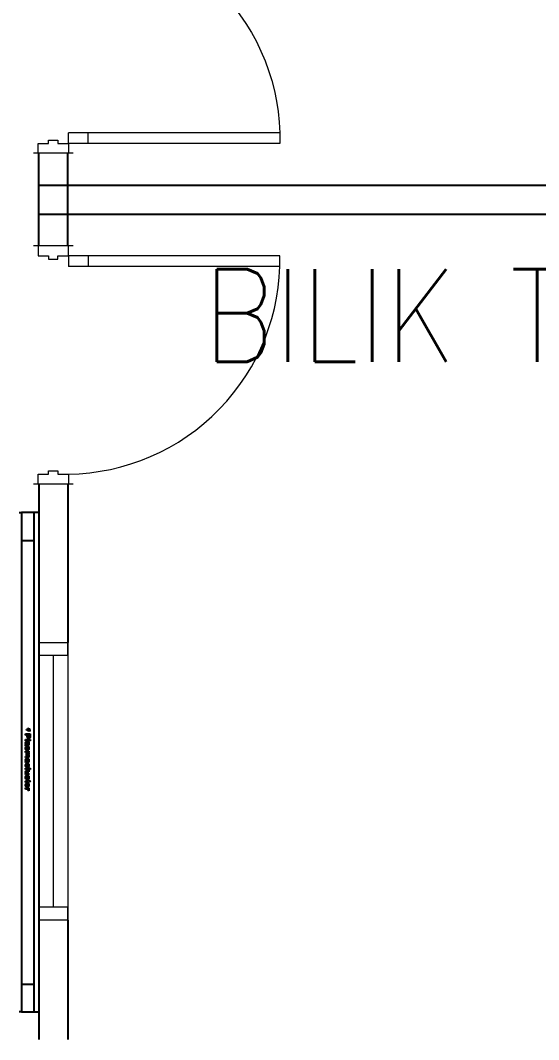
# Model space of a CAD drawing. Header units: inches. Extents: x 17074 to 430035, y 21644 to 175348.
# Drawn here: x 55510 to 57470, y 61379 to 65231 of the extents above; entities that cross this region are included whole.
import ezdxf
from ezdxf.enums import TextEntityAlignment as Align

# ---------------------------------------------------------------- set-up
doc = ezdxf.new("R2010")
doc.units = ezdxf.units.IN
doc.header["$MEASUREMENT"] = 0
for name, color, linetype, lineweight in [('DR', 8, 'Continuous', 18), ('t3', 8, 'Continuous', 25), ('WIN', 8, 'Continuous', 18), ('windoor', 8, 'Continuous', 18)]:
    doc.layers.add(name, color=color, linetype=linetype, lineweight=lineweight)
doc.layers.add('Edges', color=7, linetype='Continuous')
doc.layers.add('partition', color=8, linetype='Continuous')
doc.styles.add('LAILA', font='romans.shx', dxfattribs={"width": 0.85})

# ---------------------------------------------------------------- blocks, each defined once
blk = doc.blocks.new('D900')
at = {"layer": 'DR'}
for p, q in [((37.5, 915), (37.5, 115)), ((77.5, 915), (77.5, 115)), ((37.5, 190), (77.5, 190)), ((37.5, 115), (77.5, 115))]:
    blk.add_line(p, q, dxfattribs=at)
at = {"layer": 'DR', "color": 3}
for p, q in [((0, 132.5), (0, -17.5)), ((900, 132.5), (900, -17.5)), ((900, 115), (900, 0))]:
    blk.add_line(p, q, dxfattribs=at)
at = {"layer": 'DR'}
for points in [[(0, 0), (37.5, 0), (37.5, 40), (50, 40), (50, 75), (37.5, 75), (37.5, 115), (0, 115)], [(900, 0), (862.5, 0), (862.5, 40), (850, 40), (850, 75), (862.5, 75), (862.5, 115), (900, 115)]]:
    blk.add_lwpolyline(points, dxfattribs=at)
at = {"layer": 'DR', "color": 8}
blk.add_arc((51.9, 104.3), 810.7, 0.7553, 91.0145, dxfattribs=at)
blk = doc.blocks.new('1.0HP AIR CONDITION')
for p, q in [((-1371.2, 610.6), (-1371.2, 564.6)), ((305, 610.6), (305, 564.6))]:
    blk.add_line(p, q)
at = {"layer": 'Edges'}
for p, q in [((-1478.9, 629.3), (409, 629.3)), ((-1478.9, 629.3), (-1478.9, 610.6)), ((409, 610.6), (409, 629.3)), ((-1478.9, 610.6), (409, 610.6)), ((-1478.9, 610.6), (-1478.9, 564.6)), ((-663.4, 591.4), (-663.3, 591.7)), ((-663.3, 591.1), (-663.4, 591.4)), ((-663.3, 591.7), (-663.2, 592)), ((-663.3, 591.7), (-663.3, 591.7)), ((-663.2, 590.9), (-663.3, 591.1)), ((-663.2, 592), (-662.9, 592.3)), ((-662.9, 590.6), (-663.2, 590.9)), ((-662.9, 592.3), (-662.6, 592.4)), ((-662.6, 590.4), (-662.9, 590.6)), ((-662.6, 592.4), (-662.2, 592.6)), ((-662.2, 590.3), (-662.6, 590.4)), ((-662.6, 587.9), (-662.4, 588.1)), ((-662.6, 587.6), (-662.6, 587.9)), ((-662.6, 587.3), (-662.6, 587.6)), ((-662.4, 587), (-662.6, 587.3)), ((-662.4, 588.1), (-662.1, 588.4)), ((-662.1, 586.7), (-662.4, 587)), ((-662.2, 592.6), (-661.8, 592.6)), ((-661.8, 590.3), (-662.2, 590.3)), ((-662.1, 588.4), (-661.8, 588.6)), ((-661.8, 586.6), (-662.1, 586.7)), ((-661.8, 592.6), (-661.3, 592.6)), ((-661.3, 590.3), (-661.8, 590.3)), ((-661.8, 588.6), (-661.4, 588.7)), ((-661.4, 586.4), (-661.8, 586.6)), ((-661.4, 588.7), (-661, 588.7)), ((-661, 586.4), (-661.4, 586.4)), ((-661.3, 592.6), (-661, 592.4)), ((-661, 590.4), (-661.3, 590.3)), ((-661, 592.4), (-660.6, 592.3)), ((-660.6, 590.6), (-661, 590.4)), ((-661, 588.7), (-660.6, 588.7)), ((-660.6, 586.4), (-661, 586.4)), ((-660.6, 592.3), (-660.4, 592)), ((-660.4, 590.9), (-660.6, 590.6)), ((-660.6, 588.7), (-660.2, 588.6)), ((-660.2, 586.6), (-660.6, 586.4)), ((-660.4, 592), (-660.2, 591.7)), ((-660.2, 591.1), (-660.4, 590.9)), ((-660.2, 591.7), (-660.2, 591.4)), ((-660.2, 591.7), (-660.2, 591.7)), ((-660.2, 591.4), (-660.2, 591.1)), ((-660.2, 588.6), (-659.9, 588.4)), ((-659.9, 586.7), (-660.2, 586.6)), ((-659.9, 588.4), (-659.6, 588.1)), ((-659.6, 587), (-659.9, 586.7)), ((-659.6, 588.1), (-659.5, 587.9)), ((-659.5, 587.3), (-659.6, 587)), ((-659.5, 587.9), (-659.4, 587.6)), ((-659.4, 587.6), (-659.5, 587.3)), ((-659.4, 591.4), (-659.3, 591.7)), ((-659.3, 591.1), (-659.4, 591.4)), ((-659.3, 591.7), (-659.2, 592)), ((-659.3, 591.7), (-659.3, 591.7)), ((-659.2, 590.9), (-659.3, 591.1)), ((-659.2, 592), (-658.9, 592.3)), ((-658.9, 590.6), (-659.2, 590.9)), ((-659.2, 584.3), (-659, 584.5)), ((-659.2, 584), (-659.2, 584.3)), ((-659.2, 583.7), (-659.2, 584)), ((-659, 583.4), (-659.2, 583.7)), ((-659, 596), (-658.1, 597.7)), ((-657.9, 594.3), (-659, 596)), ((-659, 584.5), (-658.7, 584.8)), ((-658.7, 583.1), (-659, 583.4)), ((-658.9, 592.3), (-658.6, 592.4)), ((-658.6, 590.4), (-658.9, 590.6)), ((-658.7, 584.8), (-658.4, 585)), ((-658.4, 583), (-658.7, 583.1)), ((-658.6, 592.4), (-658.2, 592.6)), ((-658.2, 590.3), (-658.6, 590.4)), ((-658.4, 585), (-658, 585.1)), ((-658, 582.8), (-658.4, 583)), ((-658.2, 592.6), (-657.8, 592.6)), ((-657.8, 590.3), (-658.2, 590.3)), ((-658.1, 597.7), (-657.4, 595.9)), ((-657.9, 594.3), (-658.1, 597.7)), ((-658, 585.1), (-657.6, 585.1)), ((-657.6, 582.8), (-658, 582.8)), ((-657.4, 595.9), (-657.9, 594.3)), ((-657.8, 592.6), (-657.4, 592.6)), ((-657.4, 590.3), (-657.8, 590.3)), ((-657.6, 585.1), (-657.2, 585.1)), ((-657.2, 582.8), (-657.6, 582.8)), ((-657.4, 592.6), (-657, 592.4)), ((-657, 590.4), (-657.4, 590.3)), ((-657.2, 585.1), (-656.8, 585)), ((-656.8, 583), (-657.2, 582.8)), ((-657, 592.4), (-656.6, 592.3)), ((-656.6, 590.6), (-657, 590.4)), ((-656.8, 585), (-656.5, 584.8)), ((-656.5, 583.1), (-656.8, 583)), ((-656.6, 592.3), (-656.4, 592)), ((-656.4, 590.9), (-656.6, 590.6)), ((-656.5, 584.8), (-656.2, 584.5)), ((-656.2, 583.4), (-656.5, 583.1)), ((-656.4, 592), (-656.2, 591.7)), ((-656.2, 591.1), (-656.4, 590.9)), ((-656.3, 595.8), (-656.2, 596)), ((-656.3, 595.7), (-656.3, 595.8)), ((-656.3, 595.5), (-656.3, 595.7)), ((-656.2, 595.3), (-656.3, 595.5)), ((-656.3, 587.9), (-656.1, 588.1)), ((-656.3, 587.6), (-656.3, 587.9)), ((-656.3, 587.3), (-656.3, 587.6)), ((-656.1, 587), (-656.3, 587.3)), ((-656.2, 596), (-656.1, 596.2)), ((-656.1, 595.1), (-656.2, 595.3)), ((-656.2, 591.7), (-656.2, 591.4)), ((-656.2, 591.7), (-656.2, 591.7)), ((-656.2, 591.4), (-656.2, 591.1)), ((-656.2, 584.5), (-656.1, 584.3)), ((-656.1, 583.7), (-656.2, 583.4)), ((-656.1, 596.2), (-655.9, 596.3)), ((-655.9, 595), (-656.1, 595.1)), ((-656.1, 588.1), (-655.9, 588.4)), ((-655.9, 586.7), (-656.1, 587)), ((-656.1, 584.3), (-656, 584)), ((-656, 584), (-656.1, 583.7)), ((-655.9, 596.3), (-655.7, 596.3)), ((-655.8, 595.8), (-655.9, 595.7)), ((-655.9, 595.7), (-655.8, 595.5)), ((-655.7, 595), (-655.9, 595)), ((-655.9, 588.4), (-655.5, 588.6)), ((-655.5, 586.6), (-655.9, 586.7)), ((-655.6, 596), (-655.8, 596)), ((-655.8, 596), (-655.8, 595.9)), ((-655.8, 595.9), (-655.8, 595.8)), ((-655.8, 595.5), (-655.8, 595.4)), ((-655.8, 595.4), (-655.8, 595.3)), ((-655.8, 595.3), (-655.6, 595.3)), ((-655.7, 596.3), (-655.5, 596.4)), ((-655.5, 594.9), (-655.7, 595)), ((-655.5, 596.1), (-655.6, 596)), ((-655.6, 595.3), (-655.5, 595.2)), ((-655.5, 596.4), (-655.3, 596.3)), ((-655.4, 596.1), (-655.5, 596.1)), ((-655.5, 595.2), (-655.4, 595.2)), ((-655.3, 595), (-655.5, 594.9)), ((-655.5, 588.6), (-655.1, 588.7)), ((-655.1, 586.4), (-655.5, 586.6)), ((-655.3, 596), (-655.4, 596.1)), ((-655.4, 595.2), (-655.3, 595.3)), ((-655.3, 596.3), (-655.1, 596.3)), ((-655.2, 596), (-655.3, 596)), ((-655.3, 595.3), (-655.2, 595.3)), ((-655.1, 595), (-655.3, 595)), ((-655.1, 595.9), (-655.2, 596)), ((-655.2, 595.3), (-655.1, 595.4)), ((-655.2, 591.7), (-655, 592)), ((-655.2, 591.4), (-655.2, 591.7)), ((-655.2, 591.7), (-655.2, 591.7)), ((-655.2, 591.1), (-655.2, 591.4)), ((-655, 590.9), (-655.2, 591.1)), ((-655.1, 596.3), (-655, 596.2)), ((-655.1, 595.8), (-655.1, 595.9)), ((-655.1, 595.7), (-655.1, 595.8)), ((-655.1, 595.5), (-655.1, 595.7)), ((-655.1, 595.4), (-655.1, 595.5)), ((-655, 595.1), (-655.1, 595)), ((-655.1, 588.7), (-654.7, 588.7)), ((-654.7, 586.4), (-655.1, 586.4)), ((-655, 596.2), (-654.8, 596.2)), ((-654.8, 595.1), (-655, 595.1)), ((-655, 592), (-654.8, 592.3)), ((-654.8, 590.6), (-655, 590.9)), ((-654.8, 596.2), (-654.7, 596.1)), ((-654.7, 595.3), (-654.8, 595.1)), ((-654.8, 592.3), (-654.4, 592.4)), ((-654.4, 590.4), (-654.8, 590.6)), ((-654.7, 596.1), (-654.7, 595.9)), ((-654.7, 595.9), (-654.6, 595.8)), ((-654.6, 595.5), (-654.7, 595.4)), ((-654.7, 595.4), (-654.7, 595.3)), ((-654.7, 588.7), (-654.3, 588.7)), ((-654.3, 586.4), (-654.7, 586.4)), ((-654.6, 595.8), (-654.6, 595.7)), ((-654.6, 595.7), (-654.6, 595.5)), ((-654.4, 592.4), (-654.1, 592.6)), ((-654.1, 590.3), (-654.4, 590.4)), ((-654.3, 595), (-654.3, 596.3)), ((-654.3, 596.3), (-653.9, 596.3)), ((-653.8, 595), (-654.3, 595)), ((-654.3, 588.7), (-653.9, 588.6)), ((-653.9, 586.6), (-654.3, 586.4)), ((-654.1, 592.6), (-653.6, 592.6)), ((-653.6, 590.3), (-654.1, 590.3)), ((-653.9, 596.3), (-653.9, 596.1)), ((-653.9, 596.1), (-653.7, 596.2)), ((-653.9, 588.6), (-653.6, 588.4)), ((-653.6, 586.7), (-653.9, 586.6)), ((-653.7, 596), (-653.8, 595.9)), ((-653.8, 595.9), (-653.8, 595.8)), ((-653.8, 595.8), (-653.8, 595.6)), ((-653.8, 595.6), (-653.8, 595)), ((-653.7, 596.2), (-653.6, 596.3)), ((-653.6, 596.1), (-653.7, 596)), ((-653.7, 596), (-653.7, 596)), ((-653.6, 596.3), (-653.5, 596.3)), ((-653.5, 596.1), (-653.6, 596.1)), ((-653.6, 592.6), (-653.2, 592.6)), ((-653.2, 590.3), (-653.6, 590.3)), ((-653.6, 588.4), (-653.3, 588.1)), ((-653.3, 587), (-653.6, 586.7)), ((-653.5, 596.3), (-653.3, 596.4)), ((-653.4, 596.1), (-653.5, 596.1)), ((-653.3, 596), (-653.4, 596.1)), ((-653.3, 596.4), (-653.2, 596.3)), ((-653.2, 595.9), (-653.3, 596)), ((-653.3, 596), (-653.3, 596)), ((-653.3, 588.1), (-653.2, 587.9)), ((-653.2, 587.3), (-653.3, 587)), ((-653.2, 596.3), (-653, 596.3)), ((-653.2, 595.8), (-653.2, 595.9)), ((-653.2, 595.7), (-653.2, 595.8)), ((-653.2, 595), (-653.2, 595.7)), ((-652.8, 595), (-653.2, 595)), ((-653.2, 592.6), (-652.8, 592.4)), ((-652.8, 590.4), (-653.2, 590.3)), ((-653.2, 587.9), (-653.1, 587.6)), ((-653.1, 587.6), (-653.2, 587.3)), ((-653, 596.3), (-652.9, 596.3)), ((-652.9, 596.3), (-652.9, 596.2)), ((-652.9, 596.2), (-652.8, 596.1)), ((-652.8, 596.1), (-652.8, 596.1)), ((-652.8, 596.1), (-652.8, 595.8)), ((-652.8, 595.8), (-652.8, 595)), ((-652.8, 592.4), (-652.5, 592.3)), ((-652.5, 590.6), (-652.8, 590.4)), ((-652.5, 592.3), (-652.3, 592)), ((-652.3, 590.9), (-652.5, 590.6)), ((-652.3, 592), (-652.1, 591.7)), ((-652.1, 591.1), (-652.3, 590.9)), ((-652.1, 591.7), (-652, 591.4)), ((-652.1, 591.7), (-652.1, 591.7)), ((-652, 591.4), (-652.1, 591.1)), ((-642.2, 596.8), (-634.7, 596.8)), ((-642.2, 596.8), (-642.2, 596.6)), ((-642.2, 596.6), (-634.7, 596.6)), ((-642.2, 580), (-642.2, 596.6)), ((-637.5, 580), (-642.2, 580)), ((-635.3, 593.8), (-637.5, 593.8)), ((-637.5, 593.8), (-637.5, 589.2)), ((-637.5, 589.2), (-635, 589.2)), ((-637.5, 589.2), (-637.5, 589.1)), ((-637.5, 589.1), (-635, 589.1)), ((-634.5, 586.2), (-637.5, 586.2)), ((-637.5, 586.2), (-637.5, 580)), ((-632, 593.7), (-635.3, 593.8)), ((-635, 589.2), (-632.7, 589.3)), ((-635, 589.1), (-632.7, 589.1)), ((-634.7, 596.8), (-631.2, 596.7)), ((-634.7, 596.6), (-631.2, 596.5)), ((-631.7, 586.3), (-634.5, 586.2)), ((-632.7, 589.3), (-631.3, 589.5)), ((-632.7, 589.1), (-631.3, 589.3)), ((-632.7, 589.3), (-632.7, 589.1)), ((-630.9, 593.4), (-632, 593.7)), ((-629.7, 586.5), (-631.7, 586.3)), ((-631.3, 589.5), (-630.5, 589.8)), ((-631.3, 589.3), (-630.5, 589.7)), ((-631.3, 589.5), (-631.3, 589.3)), ((-631.2, 596.7), (-629.2, 596.5)), ((-631.2, 596.5), (-629.2, 596.3)), ((-630.1, 592.9), (-630.9, 593.4)), ((-630.5, 589.8), (-629.9, 590.3)), ((-630.5, 589.7), (-629.9, 590.1)), ((-630.5, 589.8), (-630.5, 589.7)), ((-629.6, 592.3), (-630.1, 592.9)), ((-629.7, 590.6), (-629.9, 590.3)), ((-629.9, 590.3), (-629.9, 590.1)), ((-629.7, 590.6), (-629.5, 590.7)), ((-628.5, 586.8), (-629.7, 586.5)), ((-629.4, 591.5), (-629.6, 592.3)), ((-629.5, 591.1), (-629.4, 591.5)), ((-629.5, 590.9), (-629.5, 591.1)), ((-629.5, 590.9), (-629.5, 590.7)), ((-629.2, 596.5), (-627.4, 595.9)), ((-629.2, 596.3), (-627.4, 595.8)), ((-627.3, 587.3), (-628.5, 586.8)), ((-627.4, 595.9), (-625.9, 594.9)), ((-627.4, 595.8), (-625.9, 594.7)), ((-626.2, 588), (-627.3, 587.3)), ((-625.4, 588.9), (-626.2, 588)), ((-625.9, 594.9), (-625.4, 594.2)), ((-625.9, 594.9), (-625.9, 594.7)), ((-625.9, 594.7), (-625.4, 594)), ((-625.4, 594.2), (-625.4, 594)), ((-625.4, 594), (-624.9, 593.4)), ((-624.8, 590.1), (-625.4, 588.9)), ((-624.9, 593.4), (-624.9, 593.3)), ((-624.9, 593.3), (-624.7, 592.6)), ((-624.6, 591.5), (-624.8, 590.1)), ((-624.7, 592.6), (-624.7, 592.4)), ((-624.7, 592.4), (-624.6, 591.6)), ((-624.6, 591.6), (-624.6, 591.6)), ((-624.6, 591.5), (-624.6, 591.6)), ((-624.6, 591.6), (-624.6, 591.5)), ((-620.8, 596.8), (-616.4, 596.8)), ((-620.8, 596.8), (-620.8, 596.6)), ((-620.8, 596.6), (-616.4, 596.6)), ((-620.8, 580), (-620.8, 596.6)), ((-616.4, 580), (-620.8, 580)), ((-616.4, 596.8), (-616.4, 596.6)), ((-616.4, 596.6), (-616.4, 580)), ((-612.9, 584.4), (-613.1, 583.4)), ((-613.1, 583.3), (-613.1, 583.4)), ((-613, 582.5), (-613.1, 583.3)), ((-612.7, 581.8), (-613, 582.5)), ((-612.5, 585.1), (-612.9, 584.4)), ((-612.3, 581.2), (-612.7, 581.8)), ((-612.6, 589), (-611.9, 590.3)), ((-612.6, 589), (-612.6, 588.9)), ((-608.7, 588.3), (-612.6, 588.9)), ((-612.5, 585.1), (-612.4, 585.2)), ((-612.5, 585.1), (-612.4, 585.1)), ((-611.6, 585.9), (-612.4, 585.2)), ((-612.4, 585.1), (-611.6, 585.8)), ((-612.4, 585.2), (-612.4, 585.1)), ((-611.6, 580.7), (-612.3, 581.2)), ((-611.9, 590.3), (-611.7, 590.5)), ((-611.9, 590.3), (-611.7, 590.4)), ((-611.1, 591.1), (-611.7, 590.5)), ((-611.7, 590.4), (-611.1, 591)), ((-611.7, 590.5), (-611.7, 590.4)), ((-611.6, 585.9), (-610.5, 586.5)), ((-611.6, 585.8), (-610.5, 586.3)), ((-611.6, 585.9), (-611.6, 585.8)), ((-610.8, 580.3), (-611.6, 580.7)), ((-610.3, 591.6), (-611.1, 591.1)), ((-611.1, 591), (-610.3, 591.4)), ((-611.1, 591.1), (-611.1, 591)), ((-609.9, 579.9), (-610.8, 580.3)), ((-609.1, 586.9), (-610.5, 586.5)), ((-610.5, 586.3), (-609.1, 586.7)), ((-610.5, 586.5), (-610.5, 586.3)), ((-610.3, 591.6), (-609.4, 592)), ((-610.3, 591.4), (-609.4, 591.8)), ((-610.3, 591.6), (-610.3, 591.4)), ((-608.8, 579.7), (-609.9, 579.9)), ((-609.4, 592), (-608.3, 592.2)), ((-609.4, 591.8), (-608.3, 592.1)), ((-609.4, 592), (-609.4, 591.8)), ((-607, 587.2), (-609.1, 586.9)), ((-609.1, 586.7), (-607, 587)), ((-609.1, 586.9), (-609.1, 586.7)), ((-607.6, 579.7), (-608.8, 579.7)), ((-608.2, 589), (-608.7, 588.3)), ((-608.5, 584.2), (-608.7, 583.7)), ((-608.6, 583.5), (-608.7, 583.7)), ((-608.7, 583.7), (-608.7, 583.6)), ((-608.7, 583.6), (-608.6, 583.5)), ((-608.6, 583.5), (-608.5, 583.1)), ((-607.8, 584.7), (-608.5, 584.2)), ((-608, 582.6), (-608.5, 583.1)), ((-608.5, 583.1), (-608.5, 583)), ((-608.5, 583), (-608, 582.4)), ((-608.3, 592.2), (-605.5, 592.4)), ((-608.3, 592.1), (-605.5, 592.3)), ((-608.3, 592.2), (-608.3, 592.1)), ((-607.6, 589.5), (-608.2, 589)), ((-608, 582.6), (-607.2, 582.2)), ((-608, 582.6), (-608, 582.4)), ((-608, 582.4), (-607.2, 582.1)), ((-607, 585), (-607.8, 584.7)), ((-606.8, 589.8), (-607.6, 589.5)), ((-606.2, 579.8), (-607.6, 579.7)), ((-607.2, 582.2), (-606.3, 582.1)), ((-607.2, 582.2), (-607.2, 582.1)), ((-607.2, 582.1), (-606.3, 581.9)), ((-607, 587.2), (-604.4, 587.6)), ((-607, 587), (-604.4, 587.4)), ((-605.5, 585.3), (-607, 585)), ((-605.8, 589.8), (-606.8, 589.8)), ((-606.3, 582.1), (-605.1, 582.2)), ((-606.3, 581.9), (-605.1, 582.1)), ((-606.3, 582.1), (-606.3, 581.9)), ((-604.8, 580.1), (-606.2, 579.8)), ((-604.3, 589.7), (-605.8, 589.8)), ((-605.5, 592.4), (-602.9, 592.3)), ((-605.5, 592.3), (-602.9, 592.2)), ((-602.8, 585.7), (-605.5, 585.3)), ((-605.1, 582.2), (-604, 582.7)), ((-605.1, 582.1), (-604, 582.5)), ((-605.1, 582.2), (-605.1, 582.1)), ((-603.6, 580.6), (-604.8, 580.1)), ((-604.4, 587.6), (-602.8, 588)), ((-604.4, 587.4), (-602.8, 587.8)), ((-603.4, 589.5), (-604.3, 589.7)), ((-604, 582.7), (-603.3, 583.1)), ((-604, 582.5), (-603.3, 583)), ((-604, 582.7), (-604, 582.5)), ((-602.4, 581.3), (-603.6, 580.6)), ((-602.9, 588.9), (-603.4, 589.5)), ((-603.1, 583.6), (-603.3, 583.1)), ((-603.3, 583.1), (-603.3, 583)), ((-603.1, 583.6), (-603, 583.7)), ((-603.1, 583.6), (-603, 583.6)), ((-602.8, 585.3), (-603, 583.7)), ((-603, 583.6), (-603, 583.7)), ((-602.9, 592.3), (-601.1, 591.9)), ((-602.9, 592.2), (-601.1, 591.8)), ((-602.8, 588.1), (-602.9, 588.9)), ((-602.8, 588), (-602.8, 588.1)), ((-602.8, 588), (-602.8, 587.8)), ((-602.8, 585.3), (-602.8, 585.7)), ((-602.3, 580.9), (-602.4, 581.3)), ((-601.9, 580), (-602.3, 580.9)), ((-597.5, 580), (-601.9, 580)), ((-601.1, 591.9), (-601.1, 591.8)), ((-601.1, 591.9), (-599.9, 591.4)), ((-601.1, 591.8), (-599.9, 591.2)), ((-599.9, 591.4), (-599.9, 591.2)), ((-599.9, 591.4), (-599.1, 590.7)), ((-599.9, 591.2), (-599.1, 590.5)), ((-599.1, 590.7), (-599.1, 590.5)), ((-598.9, 590.3), (-599.1, 590.7)), ((-599.1, 590.5), (-598.9, 590.3)), ((-598.6, 589.6), (-598.9, 590.3)), ((-598.6, 589.4), (-598.6, 589.6)), ((-598.6, 588.8), (-598.6, 589.4)), ((-598.6, 588.8), (-598.5, 588.1)), ((-598.5, 587.8), (-598.5, 588.1)), ((-598.5, 587.8), (-598.5, 583.9)), ((-598.5, 583.8), (-598.5, 583.9)), ((-598.5, 583.8), (-598.3, 581.7)), ((-598.3, 581.6), (-598.3, 581.7)), ((-597.5, 580.1), (-598.3, 581.6)), ((-597.5, 580.1), (-597.5, 580)), ((-591.3, 584), (-595.7, 583.6)), ((-595.7, 583.4), (-591.3, 583.9)), ((-595.7, 583.6), (-595.7, 583.4)), ((-595.3, 582.6), (-595.7, 583.4)), ((-594.7, 581.9), (-595.3, 582.6)), ((-595.1, 588.9), (-595, 589.3)), ((-595.1, 588.7), (-595.1, 588.9)), ((-595.1, 588.6), (-595.1, 588.7)), ((-595, 587.8), (-595.1, 588.6)), ((-595, 589.5), (-594.6, 590)), ((-595, 589.5), (-595, 589.3)), ((-594.6, 587), (-595, 587.8)), ((-594, 581.2), (-594.7, 581.9)), ((-594.1, 590.8), (-594.6, 590.2)), ((-594.6, 590), (-594.1, 590.7)), ((-594.6, 590.2), (-594.6, 590)), ((-594, 586.4), (-594.6, 587)), ((-593.4, 591.4), (-594.1, 590.8)), ((-594.1, 590.7), (-593.4, 591.2)), ((-594.1, 590.8), (-594.1, 590.7)), ((-593.1, 585.9), (-594, 586.4)), ((-593.1, 580.7), (-594, 581.2)), ((-593.4, 591.4), (-592.4, 591.8)), ((-593.4, 591.2), (-592.4, 591.7)), ((-593.4, 591.4), (-593.4, 591.2)), ((-590.7, 585.1), (-593.1, 585.9)), ((-592, 580.2), (-593.1, 580.7)), ((-592.4, 591.8), (-591.2, 592.2)), ((-592.4, 591.7), (-591.2, 592)), ((-592.4, 591.8), (-592.4, 591.7)), ((-590.8, 579.9), (-592, 580.2)), ((-591.3, 584), (-591.3, 583.9)), ((-591.1, 583.7), (-591.3, 584)), ((-591.3, 583.9), (-591.1, 583.7)), ((-591.2, 592.2), (-589.8, 592.4)), ((-591.2, 592), (-589.8, 592.2)), ((-591.2, 592.2), (-591.2, 592)), ((-591.1, 583.7), (-590.8, 583.2)), ((-590.9, 589.4), (-591, 589.1)), ((-590.9, 588.9), (-591, 589.1)), ((-591, 589.1), (-591, 589)), ((-591, 589), (-590.9, 588.9)), ((-590.5, 589.6), (-590.9, 589.4)), ((-590.9, 588.9), (-590.9, 588.8)), ((-590.9, 588.8), (-590.9, 588.7)), ((-590.6, 588.6), (-590.9, 588.8)), ((-590.9, 588.7), (-590.6, 588.4)), ((-590.8, 583.2), (-590.1, 582.6)), ((-590.8, 583.2), (-590.8, 583.1)), ((-590.8, 583.1), (-590.1, 582.5)), ((-589.3, 579.7), (-590.8, 579.9)), ((-586.4, 584.3), (-590.7, 585.1)), ((-590.6, 588.6), (-590.6, 588.4)), ((-589.2, 588.2), (-590.6, 588.6)), ((-590.6, 588.4), (-589.2, 588)), ((-589.5, 589.9), (-590.5, 589.6)), ((-590.1, 582.6), (-589.1, 582.3)), ((-590.1, 582.6), (-590.1, 582.5)), ((-590.1, 582.5), (-589.1, 582.1)), ((-589.8, 592.4), (-588.1, 592.4)), ((-589.8, 592.4), (-589.8, 592.2)), ((-589.8, 592.2), (-588.1, 592.3)), ((-588, 590), (-589.5, 589.9)), ((-587.7, 579.7), (-589.3, 579.7)), ((-589.2, 588.2), (-586.5, 587.7)), ((-589.2, 588), (-586.5, 587.5)), ((-589.1, 582.3), (-587.7, 582.2)), ((-589.1, 582.3), (-589.1, 582.1)), ((-589.1, 582.1), (-587.7, 582)), ((-588.1, 592.4), (-585.1, 592.2)), ((-588.1, 592.3), (-585.1, 592.1)), ((-586.8, 589.9), (-588, 590)), ((-587.7, 582.2), (-586.2, 582.3)), ((-587.7, 582.2), (-587.7, 582)), ((-587.7, 582), (-586.2, 582.1)), ((-586, 579.8), (-587.7, 579.7)), ((-585.9, 589.6), (-586.8, 589.9)), ((-586.5, 587.7), (-583.5, 587)), ((-586.5, 587.5), (-583.5, 586.9)), ((-584.9, 583.9), (-586.4, 584.3)), ((-586.2, 582.3), (-585.2, 582.6)), ((-586.2, 582.1), (-585.2, 582.4)), ((-586.2, 582.3), (-586.2, 582.1)), ((-584.4, 580), (-586, 579.8)), ((-585.3, 589.2), (-585.9, 589.6)), ((-584.9, 588.5), (-585.3, 589.2)), ((-585.2, 582.6), (-584.7, 583)), ((-585.2, 582.4), (-584.7, 582.8)), ((-585.2, 582.6), (-585.2, 582.4)), ((-585.1, 592.2), (-584, 592)), ((-585.1, 592.1), (-584, 591.8)), ((-580.7, 589.1), (-584.9, 588.5)), ((-584.7, 583.6), (-584.9, 583.9)), ((-584.6, 583.3), (-584.7, 583.6)), ((-584.7, 583), (-584.6, 583.3)), ((-584.7, 583), (-584.7, 582.8)), ((-583.2, 580.4), (-584.4, 580)), ((-584, 592), (-583, 591.6)), ((-584, 592), (-584, 591.8)), ((-584, 591.8), (-583, 591.5)), ((-583.5, 587), (-581.6, 586.3)), ((-583.5, 586.9), (-581.6, 586.1)), ((-582.1, 580.9), (-583.2, 580.4)), ((-583, 591.6), (-583, 591.5)), ((-582.3, 591.2), (-583, 591.6)), ((-583, 591.5), (-582.3, 591)), ((-582.3, 591.2), (-582.3, 591)), ((-582.3, 591.2), (-581.6, 590.6)), ((-582.3, 591), (-581.6, 590.5)), ((-581.2, 581.5), (-582.1, 580.9)), ((-581.6, 590.6), (-581.6, 590.5)), ((-581.4, 590.4), (-581.6, 590.6)), ((-581.6, 590.5), (-581.4, 590.4)), ((-581.6, 586.3), (-581, 585.8)), ((-581.6, 586.3), (-581.6, 586.1)), ((-581.6, 586.1), (-581, 585.6)), ((-580.7, 589.3), (-581.4, 590.4)), ((-580.7, 582.2), (-581.2, 581.5)), ((-581, 585.8), (-581, 585.6)), ((-580.8, 585.6), (-581, 585.6)), ((-580.8, 585.6), (-580.5, 585.2)), ((-580.7, 589.3), (-580.7, 589.1)), ((-580.3, 582.9), (-580.7, 582.2)), ((-580.5, 585.2), (-580.5, 585.1)), ((-580.4, 585), (-580.5, 585.1)), ((-580.3, 584.6), (-580.4, 585)), ((-580.3, 584.6), (-580.3, 584.4)), ((-580.2, 584.2), (-580.3, 584.4)), ((-580.2, 583.7), (-580.3, 582.9)), ((-580.2, 583.9), (-580.2, 584.2)), ((-580.2, 583.8), (-580.2, 583.9)), ((-580.2, 583.7), (-580.2, 583.9)), ((-580.2, 583.8), (-580.2, 583.7)), ((-576.7, 592.2), (-572.6, 592.2)), ((-576.7, 592.2), (-576.7, 592)), ((-576.7, 592), (-572.6, 592)), ((-576.7, 580), (-576.7, 592)), ((-572.3, 580), (-576.7, 580)), ((-572.6, 592.2), (-572.6, 592)), ((-572.6, 592), (-572.6, 590.5)), ((-572.6, 590.4), (-571.5, 591.2)), ((-572.6, 590.5), (-572.4, 590.7)), ((-572.6, 590.5), (-572.6, 590.4)), ((-571.5, 591.4), (-572.4, 590.7)), ((-572.2, 587.3), (-572.3, 585.8)), ((-572.3, 585.8), (-572.3, 580)), ((-571.9, 588.3), (-572.2, 587.3)), ((-571.4, 589), (-571.9, 588.3)), ((-570.2, 592), (-571.5, 591.4)), ((-571.5, 591.2), (-570.2, 591.8)), ((-571.5, 591.4), (-571.5, 591.2)), ((-570.8, 589.4), (-571.4, 589)), ((-569.9, 589.7), (-570.8, 589.4)), ((-570.2, 592), (-568.9, 592.3)), ((-570.2, 591.8), (-568.9, 592.2)), ((-570.2, 592), (-570.2, 591.8)), ((-568.9, 589.8), (-569.9, 589.7)), ((-568.9, 592.3), (-567.4, 592.4)), ((-568.9, 592.2), (-567.4, 592.3)), ((-568.9, 592.3), (-568.9, 592.2)), ((-568.2, 589.8), (-568.9, 589.8)), ((-567.6, 589.6), (-568.2, 589.8)), ((-567.2, 589.3), (-567.6, 589.6)), ((-567.4, 592.4), (-565.9, 592.3)), ((-567.4, 592.4), (-567.4, 592.3)), ((-567.4, 592.3), (-565.9, 592.2)), ((-566.9, 588.8), (-567.2, 589.3)), ((-566.7, 588), (-566.9, 588.8)), ((-566.6, 586.6), (-566.7, 588)), ((-566.6, 580), (-566.6, 586.6)), ((-565.9, 592.3), (-564.7, 592)), ((-565.9, 592.3), (-565.9, 592.2)), ((-565.9, 592.2), (-564.7, 591.8)), ((-564.7, 592), (-564.7, 591.8)), ((-563.6, 591.4), (-564.7, 592)), ((-564.7, 591.8), (-563.6, 591.2)), ((-563.6, 591.4), (-563.6, 591.2)), ((-563.6, 591.4), (-562.8, 590.5)), ((-563.6, 591.2), (-562.7, 590.4)), ((-562.8, 590.5), (-562.5, 590.7)), ((-562.8, 590.5), (-562.7, 590.4)), ((-562.7, 590.4), (-561.6, 591.2)), ((-561.6, 591.4), (-562.5, 590.7)), ((-562.1, 587.2), (-562.2, 585.7)), ((-562.2, 585.7), (-562.2, 580)), ((-561.9, 588.2), (-562.1, 587.2)), ((-561.4, 588.9), (-561.9, 588.2)), ((-561.6, 591.4), (-560.4, 592)), ((-561.6, 591.2), (-560.4, 591.8)), ((-561.6, 591.4), (-561.6, 591.2)), ((-560.7, 589.4), (-561.4, 588.9)), ((-559.9, 589.7), (-560.7, 589.4)), ((-560.4, 592), (-559.1, 592.3)), ((-560.4, 591.8), (-559.1, 592.2)), ((-560.4, 592), (-560.4, 591.8)), ((-559, 589.8), (-559.9, 589.7)), ((-559.1, 592.3), (-557.7, 592.4)), ((-559.1, 592.2), (-557.7, 592.3)), ((-559.1, 592.3), (-559.1, 592.2)), ((-557.9, 589.7), (-559, 589.8)), ((-557.1, 589.2), (-557.9, 589.7)), ((-557.7, 592.4), (-556, 592.3)), ((-557.7, 592.4), (-557.7, 592.3)), ((-557.7, 592.3), (-556, 592.1)), ((-556.7, 588.3), (-557.1, 589.2)), ((-556.6, 586.8), (-556.7, 588.3)), ((-556.6, 580), (-556.6, 586.8)), ((-552.2, 580), (-556.6, 580)), ((-556, 592.3), (-554.6, 591.9)), ((-556, 592.3), (-556, 592.1)), ((-556, 592.1), (-554.6, 591.7)), ((-554.6, 591.9), (-554.6, 591.7)), ((-554.6, 591.7), (-553.5, 591.1)), ((-553.5, 591.2), (-554.2, 591.7)), ((-553.5, 591.2), (-553.5, 591.1)), ((-553.5, 591.2), (-552.7, 590.3)), ((-553.5, 591.1), (-552.7, 590.2)), ((-552.7, 590.3), (-552.7, 590.2)), ((-552.4, 589.3), (-552.7, 590.2)), ((-552.4, 589.3), (-552.4, 589.2)), ((-552.3, 589), (-552.4, 589.2)), ((-552.3, 589), (-552.2, 587.8)), ((-552.2, 587.8), (-552.2, 580)), ((-548.9, 584.4), (-549, 583.4)), ((-549, 583.4), (-549, 583.2)), ((-548.9, 582.5), (-549, 583.2)), ((-548.5, 585), (-548.9, 584.4)), ((-548.7, 581.8), (-548.9, 582.5)), ((-548.2, 581.2), (-548.7, 581.8)), ((-547.7, 590.5), (-548.6, 589)), ((-548.6, 589), (-547.7, 590.4)), ((-548.6, 589), (-548.6, 588.9)), ((-544.6, 588.3), (-548.6, 588.9)), ((-548.5, 585), (-548.3, 585.1)), ((-547.5, 585.9), (-548.3, 585.2)), ((-548.3, 585.1), (-547.5, 585.8)), ((-548.3, 585.2), (-548.3, 585.1)), ((-547.5, 580.7), (-548.2, 581.2)), ((-547, 591.1), (-547.7, 590.5)), ((-547.7, 590.4), (-547, 591)), ((-547.7, 590.5), (-547.7, 590.4)), ((-547.5, 585.9), (-546.5, 586.5)), ((-547.5, 585.8), (-546.5, 586.3)), ((-547.5, 585.9), (-547.5, 585.8)), ((-546.7, 580.3), (-547.5, 580.7)), ((-546.3, 591.6), (-547, 591.1)), ((-547, 591), (-546.3, 591.4)), ((-547, 591.1), (-547, 591)), ((-545.8, 579.9), (-546.7, 580.3)), ((-546.5, 586.5), (-545, 586.9)), ((-546.5, 586.3), (-545, 586.7)), ((-546.5, 586.5), (-546.5, 586.3)), ((-546.3, 591.6), (-545.3, 592)), ((-546.3, 591.4), (-545.3, 591.8)), ((-546.3, 591.6), (-546.3, 591.4)), ((-544.7, 579.7), (-545.8, 579.9)), ((-545.3, 592), (-544.2, 592.2)), ((-545.3, 591.8), (-544.2, 592.1)), ((-545.3, 592), (-545.3, 591.8)), ((-543, 587.2), (-545, 586.9)), ((-545, 586.7), (-543, 587)), ((-545, 586.9), (-545, 586.7)), ((-543.5, 579.7), (-544.7, 579.7)), ((-544.1, 589), (-544.6, 588.3)), ((-544.6, 583.6), (-544.4, 584.2)), ((-544.5, 583.1), (-544.6, 583.6)), ((-543.9, 582.6), (-544.5, 583.1)), ((-544.5, 583.1), (-544.5, 583)), ((-544.5, 583), (-543.9, 582.4)), ((-543.8, 584.7), (-544.4, 584.2)), ((-544.2, 592.2), (-541.4, 592.4)), ((-544.2, 592.1), (-541.4, 592.3)), ((-544.2, 592.2), (-544.2, 592.1)), ((-543.5, 589.5), (-544.1, 589)), ((-543.9, 582.6), (-543.2, 582.2)), ((-543.9, 582.6), (-543.9, 582.4)), ((-543.9, 582.4), (-543.2, 582.1)), ((-542.9, 585), (-543.8, 584.7)), ((-542.7, 589.8), (-543.5, 589.5)), ((-542.1, 579.8), (-543.5, 579.7)), ((-543.2, 582.2), (-542.2, 582.1)), ((-543.2, 582.2), (-543.2, 582.1)), ((-543.2, 582.1), (-542.2, 581.9)), ((-540.4, 587.6), (-543, 587.2)), ((-543, 587), (-540.4, 587.4)), ((-541.4, 585.3), (-542.9, 585)), ((-541.7, 589.8), (-542.7, 589.8)), ((-542.2, 582.1), (-541, 582.2)), ((-542.2, 581.9), (-541, 582.1)), ((-542.2, 582.1), (-542.2, 581.9)), ((-540.8, 580.1), (-542.1, 579.8)), ((-540.2, 589.7), (-541.7, 589.8)), ((-541.4, 592.4), (-538.8, 592.3)), ((-541.4, 592.3), (-538.8, 592.2)), ((-538.7, 585.7), (-541.4, 585.3)), ((-541, 582.2), (-539.9, 582.7)), ((-541, 582.1), (-539.9, 582.5)), ((-541, 582.2), (-541, 582.1)), ((-539.5, 580.6), (-540.8, 580.1)), ((-540.4, 587.6), (-538.7, 588)), ((-540.4, 587.4), (-538.7, 587.8)), ((-539.3, 589.5), (-540.2, 589.7)), ((-539.9, 582.7), (-539.3, 583.1)), ((-539.9, 582.5), (-539.3, 583)), ((-539.9, 582.7), (-539.9, 582.5)), ((-538.4, 581.3), (-539.5, 580.6)), ((-538.9, 588.9), (-539.3, 589.5)), ((-539.3, 583.1), (-538.9, 583.6)), ((-539.3, 583.1), (-539.3, 583)), ((-538.7, 588.1), (-538.9, 588.9)), ((-538.7, 585.3), (-538.9, 583.7)), ((-538.9, 583.7), (-538.9, 583.6)), ((-538.8, 592.3), (-537, 591.9)), ((-538.8, 592.2), (-537, 591.8)), ((-538.7, 588), (-538.7, 588.1)), ((-538.7, 588), (-538.7, 587.8)), ((-538.7, 585.3), (-538.7, 585.7)), ((-538.2, 580.9), (-538.4, 581.3)), ((-537.8, 580), (-538.2, 580.9)), ((-533.4, 580), (-537.8, 580)), ((-537, 591.9), (-537, 591.8)), ((-537, 591.9), (-535.8, 591.4)), ((-537, 591.8), (-535.8, 591.2)), ((-535.8, 591.4), (-535.8, 591.2)), ((-535.8, 591.4), (-535, 590.7)), ((-535.8, 591.2), (-535, 590.5)), ((-535, 590.7), (-535, 590.5)), ((-534.9, 590.4), (-535, 590.7)), ((-535, 590.5), (-534.9, 590.4)), ((-534.5, 589.6), (-534.9, 590.4)), ((-534.5, 589.4), (-534.5, 589.6)), ((-534.5, 589), (-534.5, 589.4)), ((-534.5, 589), (-534.4, 588)), ((-534.4, 587.8), (-534.4, 588)), ((-534.4, 587.8), (-534.4, 584.1)), ((-534.4, 584.1), (-534.2, 581.7)), ((-534.2, 581.6), (-534.2, 581.7)), ((-533.4, 580.1), (-534.2, 581.6)), ((-533.4, 580.1), (-533.4, 580)), ((-530.9, 587.3), (-531, 586.1)), ((-531, 586.1), (-531, 586)), ((-530.9, 584.6), (-531, 586)), ((-530.9, 587.5), (-530.8, 587.8)), ((-530.9, 587.5), (-530.9, 587.4)), ((-530.9, 587.3), (-530.9, 587.4)), ((-530.5, 583.3), (-530.9, 584.6)), ((-530.6, 588.6), (-530.8, 587.8)), ((-530.6, 588.6), (-530.5, 588.6)), ((-530.5, 588.8), (-530.4, 588.9)), ((-530.5, 588.8), (-530.5, 588.6)), ((-529.8, 582.3), (-530.5, 583.3)), ((-530.4, 588.9), (-530.3, 589.1)), ((-530.3, 589.1), (-529.8, 589.7)), ((-528.9, 590.8), (-529.8, 589.9)), ((-529.8, 589.7), (-528.9, 590.6)), ((-529.8, 589.9), (-529.8, 589.7)), ((-528.9, 581.4), (-529.8, 582.3)), ((-527.7, 591.5), (-528.9, 590.8)), ((-528.9, 590.6), (-527.7, 591.3)), ((-528.9, 590.8), (-528.9, 590.6)), ((-527.7, 580.6), (-528.9, 581.4)), ((-527.7, 591.5), (-526.3, 592)), ((-527.7, 591.3), (-526.3, 591.9)), ((-527.7, 591.5), (-527.7, 591.3)), ((-526.3, 580.1), (-527.7, 580.6)), ((-526.5, 586.2), (-526.3, 587.9)), ((-526.4, 585.9), (-526.5, 586.2)), ((-526.4, 585.9), (-526.3, 584.5)), ((-526.3, 592), (-524.7, 592.3)), ((-526.3, 591.9), (-524.7, 592.2)), ((-526.3, 592), (-526.3, 591.9)), ((-526, 588.5), (-526.3, 587.9)), ((-526.3, 584.4), (-526.3, 584.5)), ((-526.1, 584.2), (-526.3, 584.5)), ((-526.3, 584.4), (-526.1, 584.2)), ((-524.8, 579.8), (-526.3, 580.1)), ((-526.1, 584.2), (-526, 583.9)), ((-525.5, 589), (-526, 588.5)), ((-525.5, 583.3), (-526, 583.9)), ((-526, 583.9), (-526, 583.7)), ((-526, 583.7), (-525.5, 583.2)), ((-524.4, 589.6), (-525.5, 589)), ((-525.5, 583.3), (-524.4, 582.7)), ((-525.5, 583.3), (-525.5, 583.2)), ((-525.5, 583.2), (-524.4, 582.5)), ((-523.1, 579.7), (-524.8, 579.8)), ((-524.7, 592.3), (-523, 592.4)), ((-524.7, 592.2), (-523, 592.3)), ((-524.7, 592.3), (-524.7, 592.2)), ((-522.9, 589.8), (-524.4, 589.6)), ((-524.4, 582.7), (-522.9, 582.4)), ((-524.4, 582.7), (-524.4, 582.5)), ((-524.4, 582.5), (-522.9, 582.3)), ((-521.5, 579.8), (-523.1, 579.7)), ((-523, 592.4), (-521.5, 592.4)), ((-523, 592.4), (-523, 592.3)), ((-523, 592.3), (-521.5, 592.2)), ((-521.8, 589.7), (-522.9, 589.8)), ((-522.9, 582.4), (-521.7, 582.6)), ((-522.9, 582.3), (-521.7, 582.4)), ((-522.9, 582.4), (-522.9, 582.3)), ((-520.9, 589.3), (-521.8, 589.7)), ((-521.7, 582.6), (-520.8, 583)), ((-521.7, 582.4), (-520.8, 582.8)), ((-521.7, 582.6), (-521.7, 582.4)), ((-521.5, 592.4), (-520.3, 592.2)), ((-521.5, 592.4), (-521.5, 592.2)), ((-521.5, 592.2), (-520.3, 592)), ((-520.2, 580), (-521.5, 579.8)), ((-520.3, 588.7), (-520.9, 589.3)), ((-520.8, 583), (-520.1, 583.7)), ((-520.8, 582.8), (-520.1, 583.5)), ((-520.8, 583), (-520.8, 582.8)), ((-520.3, 592.2), (-519.1, 591.9)), ((-520.3, 592.2), (-520.3, 592)), ((-520.3, 592), (-519.1, 591.7)), ((-519.9, 587.9), (-520.3, 588.7)), ((-519, 580.3), (-520.2, 580)), ((-519.8, 584.4), (-520.1, 583.7)), ((-520.1, 583.7), (-520.1, 583.5)), ((-515.6, 588.4), (-519.9, 587.9)), ((-519.8, 584.4), (-519.7, 584.6)), ((-519.7, 584.7), (-519.7, 584.7)), ((-519.7, 584.7), (-519.7, 584.6)), ((-519.7, 584.6), (-519.7, 584.7)), ((-519.7, 584.7), (-515.4, 584.2)), ((-519.7, 584.6), (-515.4, 584)), ((-519.1, 591.9), (-519.1, 591.7)), ((-518.2, 591.5), (-519.1, 591.9)), ((-519.1, 591.7), (-518.2, 591.3)), ((-517.9, 580.8), (-519, 580.3)), ((-518.2, 591.5), (-518.2, 591.3)), ((-518.2, 591.5), (-517.3, 591)), ((-518.2, 591.3), (-517.3, 590.8)), ((-517.1, 581.4), (-517.9, 580.8)), ((-517.3, 591), (-517.3, 590.8)), ((-517.3, 591), (-516.6, 590.3)), ((-517.3, 590.8), (-516.6, 590.1)), ((-516.3, 582.2), (-517.1, 581.4)), ((-516.6, 590.3), (-516.6, 590.1)), ((-516, 589.5), (-516.6, 590.1)), ((-515.8, 583), (-516.3, 582.2)), ((-516, 589.5), (-516, 589.4)), ((-515.8, 589.1), (-516, 589.4)), ((-515.7, 588.8), (-515.8, 589.1)), ((-515.4, 584), (-515.8, 583)), ((-515.6, 588.6), (-515.7, 588.8)), ((-515.6, 588.6), (-515.6, 588.4)), ((-515.4, 584.2), (-515.4, 584)), ((-512.3, 596.8), (-507.9, 596.8)), ((-512.3, 596.8), (-512.3, 596.6)), ((-512.3, 596.6), (-507.9, 596.6)), ((-512.3, 580), (-512.3, 596.6)), ((-507.9, 580), (-512.3, 580)), ((-507.9, 596.8), (-507.9, 596.6)), ((-507.9, 596.6), (-507.9, 580)), ((-503.5, 592.2), (-499.1, 592.2)), ((-503.5, 592.2), (-503.5, 592)), ((-503.5, 592), (-499.1, 592)), ((-503.5, 584.4), (-503.5, 592)), ((-503.3, 582.9), (-503.5, 584.4)), ((-502.9, 581.7), (-503.3, 582.9)), ((-502.1, 580.9), (-502.9, 581.7)), ((-500.9, 580.2), (-502.1, 580.9)), ((-499.5, 579.8), (-500.9, 580.2)), ((-497.9, 579.7), (-499.5, 579.8)), ((-499.1, 592.2), (-499.1, 592)), ((-499.1, 586.5), (-499.1, 592)), ((-499, 586.2), (-499.1, 586.5)), ((-499, 586.2), (-499, 584.6)), ((-499, 584.6), (-498.8, 583.5)), ((-498.8, 583.5), (-498.8, 583.4)), ((-498.5, 583), (-498.8, 583.4)), ((-498.5, 583), (-497.9, 582.6)), ((-498.5, 583), (-498.5, 582.8)), ((-498.5, 582.8), (-497.9, 582.4)), ((-497.9, 582.6), (-497.2, 582.4)), ((-497.9, 582.6), (-497.9, 582.4)), ((-497.9, 582.4), (-497.2, 582.2)), ((-496.3, 579.8), (-497.9, 579.7)), ((-497.2, 582.4), (-496.3, 582.3)), ((-497.2, 582.4), (-497.2, 582.2)), ((-497.2, 582.2), (-496.3, 582.1)), ((-496.3, 582.3), (-495.2, 582.4)), ((-496.3, 582.3), (-496.3, 582.1)), ((-496.3, 582.1), (-495.2, 582.2)), ((-494.8, 580.2), (-496.3, 579.8)), ((-495.2, 582.4), (-494.3, 582.7)), ((-495.2, 582.2), (-494.3, 582.6)), ((-495.2, 582.4), (-495.2, 582.2)), ((-493.5, 580.9), (-494.8, 580.2)), ((-494.3, 582.7), (-493.5, 583.2)), ((-494.3, 582.6), (-493.5, 583.1)), ((-494.3, 582.7), (-494.3, 582.6)), ((-493.5, 583.2), (-493.1, 583.7)), ((-493.5, 583.2), (-493.5, 583.1)), ((-492.4, 581.8), (-493.5, 580.9)), ((-492.9, 584.6), (-493.1, 583.8)), ((-493.1, 583.8), (-493.1, 583.7)), ((-492.9, 584.6), (-492.8, 584.9)), ((-492.9, 584.6), (-492.8, 584.8)), ((-492.8, 586.1), (-492.7, 586.9)), ((-492.8, 586.1), (-492.8, 585)), ((-492.8, 584.9), (-492.8, 585)), ((-492.8, 584.8), (-492.8, 584.9)), ((-492.7, 592.2), (-488.4, 592.2)), ((-492.7, 592.2), (-492.7, 592)), ((-492.7, 592), (-488.4, 592)), ((-492.7, 586.9), (-492.7, 592)), ((-492.4, 580), (-492.4, 581.8)), ((-488.4, 580), (-492.4, 580)), ((-488.4, 592.2), (-488.4, 592)), ((-488.4, 592), (-488.4, 580)), ((-485.4, 583.6), (-480.9, 584)), ((-485.4, 583.4), (-480.9, 583.9)), ((-485.4, 583.6), (-485.4, 583.4)), ((-485, 582.6), (-485.4, 583.4)), ((-484.4, 581.9), (-485, 582.6)), ((-484.7, 589.2), (-484.6, 589.3)), ((-484.7, 588.9), (-484.7, 589.2)), ((-484.7, 588.7), (-484.7, 588.9)), ((-484.7, 588.7), (-484.7, 588.6)), ((-484.6, 587.8), (-484.7, 588.6)), ((-484.6, 589.5), (-484.3, 590)), ((-484.6, 589.5), (-484.6, 589.3)), ((-484.2, 587), (-484.6, 587.8)), ((-483.7, 581.2), (-484.4, 581.9)), ((-483.8, 590.8), (-484.3, 590.2)), ((-484.3, 590), (-483.8, 590.7)), ((-484.3, 590.2), (-484.3, 590)), ((-483.6, 586.4), (-484.2, 587)), ((-483.8, 590.7), (-483, 591.2)), ((-483.8, 590.8), (-483.6, 591)), ((-483.8, 590.8), (-483.8, 590.7)), ((-482.8, 580.7), (-483.7, 581.2)), ((-483.6, 591), (-483, 591.4)), ((-482.8, 585.9), (-483.6, 586.4)), ((-482.1, 591.8), (-483, 591.4)), ((-483, 591.2), (-482.1, 591.7)), ((-483, 591.4), (-483, 591.2)), ((-480.4, 585.1), (-482.8, 585.9)), ((-481.7, 580.2), (-482.8, 580.7)), ((-482.1, 591.8), (-480.9, 592.2)), ((-482.1, 591.7), (-480.9, 592)), ((-482.1, 591.8), (-482.1, 591.7)), ((-480.4, 579.9), (-481.7, 580.2)), ((-480.9, 592.2), (-479.4, 592.4)), ((-480.9, 592), (-479.4, 592.2)), ((-480.9, 592.2), (-480.9, 592)), ((-480.9, 584), (-480.9, 583.9)), ((-480.5, 583.2), (-480.9, 583.9)), ((-480.6, 589.1), (-480.7, 589)), ((-480.7, 589), (-480.6, 588.9)), ((-480.5, 589.4), (-480.6, 589.1)), ((-480.6, 588.9), (-480.6, 589.1)), ((-480.6, 588.8), (-480.6, 588.9)), ((-480.6, 588.8), (-480.6, 588.7)), ((-480.2, 588.6), (-480.6, 588.8)), ((-480.6, 588.7), (-480.2, 588.4)), ((-480.2, 589.6), (-480.5, 589.4)), ((-480.5, 583.2), (-479.8, 582.6)), ((-480.5, 583.2), (-480.5, 583.1)), ((-480.5, 583.1), (-479.8, 582.5)), ((-476, 584.3), (-480.4, 585.1)), ((-479, 579.7), (-480.4, 579.9)), ((-479.2, 589.9), (-480.2, 589.6)), ((-480.2, 588.6), (-480.2, 588.4)), ((-480.2, 588.6), (-478.9, 588.2)), ((-480.2, 588.4), (-478.9, 588)), ((-479.8, 582.6), (-478.8, 582.3)), ((-479.8, 582.6), (-479.8, 582.5)), ((-479.8, 582.5), (-478.8, 582.1)), ((-479.4, 592.4), (-477.8, 592.4)), ((-479.4, 592.4), (-479.4, 592.2)), ((-479.4, 592.2), (-477.8, 592.3)), ((-477.7, 590), (-479.2, 589.9)), ((-477.4, 579.7), (-479, 579.7)), ((-478.9, 588.2), (-476.1, 587.7)), ((-478.9, 588), (-476.1, 587.5)), ((-478.8, 582.3), (-477.4, 582.2)), ((-478.8, 582.3), (-478.8, 582.1)), ((-478.8, 582.1), (-477.4, 582)), ((-477.8, 592.4), (-474.8, 592.2)), ((-477.8, 592.3), (-474.8, 592.1)), ((-476.5, 589.9), (-477.7, 590)), ((-477.4, 582.2), (-475.9, 582.3)), ((-477.4, 582.2), (-477.4, 582)), ((-477.4, 582), (-475.9, 582.1)), ((-475.6, 579.8), (-477.4, 579.7)), ((-475.6, 589.6), (-476.5, 589.9)), ((-476.1, 587.7), (-473.1, 587)), ((-476.1, 587.5), (-473.1, 586.9)), ((-474.6, 583.9), (-476, 584.3)), ((-475.9, 582.3), (-474.8, 582.6)), ((-475.9, 582.1), (-474.8, 582.4)), ((-475.9, 582.3), (-475.9, 582.1)), ((-474.9, 589.2), (-475.6, 589.6)), ((-474.1, 580), (-475.6, 579.8)), ((-474.5, 588.5), (-474.9, 589.2)), ((-474.8, 592.2), (-473.6, 592)), ((-474.8, 592.1), (-473.6, 591.8)), ((-474.8, 582.6), (-474.4, 583)), ((-474.8, 582.4), (-474.4, 582.8)), ((-474.8, 582.6), (-474.8, 582.4)), ((-474.3, 583.6), (-474.6, 583.9)), ((-470.4, 589.1), (-474.5, 588.5)), ((-474.4, 583), (-474.3, 583.3)), ((-474.4, 583), (-474.4, 582.8)), ((-474.3, 583.3), (-474.3, 583.6)), ((-472.8, 580.4), (-474.1, 580)), ((-473.6, 592), (-472.7, 591.6)), ((-473.6, 592), (-473.6, 591.8)), ((-473.6, 591.8), (-472.7, 591.5)), ((-473.1, 587), (-471.2, 586.3)), ((-473.1, 586.9), (-471.2, 586.1)), ((-471.8, 580.9), (-472.8, 580.4)), ((-472.7, 591.6), (-472.7, 591.5)), ((-472.7, 591.6), (-471.9, 591.2)), ((-472.7, 591.5), (-471.9, 591)), ((-471.9, 591.2), (-471.9, 591)), ((-471.5, 590.8), (-471.9, 591.2)), ((-471.9, 591), (-471.3, 590.5)), ((-470.9, 581.5), (-471.8, 580.9)), ((-471.5, 590.8), (-471.3, 590.6)), ((-471.3, 590.6), (-471.3, 590.5)), ((-470.4, 589.3), (-471.3, 590.6)), ((-471.3, 590.5), (-470.4, 589.3)), ((-471.2, 586.3), (-471.2, 586.1)), ((-471.2, 586.3), (-471.1, 586.1)), ((-471.2, 586.1), (-470.6, 585.6)), ((-471.1, 586.1), (-470.9, 586)), ((-470.9, 586), (-470.6, 585.8)), ((-470.3, 582.2), (-470.9, 581.5)), ((-470.6, 585.8), (-470.6, 585.6)), ((-470.4, 585.5), (-470.6, 585.6)), ((-470.4, 589.3), (-470.4, 589.1)), ((-470.2, 585.2), (-470.4, 585.5)), ((-470, 582.9), (-470.3, 582.2)), ((-470.1, 585.1), (-470.2, 585.2)), ((-470.2, 585.2), (-470.2, 585.1)), ((-470.2, 585.1), (-470.1, 585.1)), ((-470.1, 585.1), (-469.9, 584.6)), ((-469.8, 583.7), (-470, 582.9)), ((-469.9, 584.6), (-469.8, 583.9)), ((-469.8, 583.9), (-469.8, 583.7)), ((-467.8, 592.2), (-465.8, 592.2)), ((-467.8, 592.2), (-467.8, 592)), ((-467.8, 592), (-465.8, 592)), ((-467.8, 589.5), (-467.8, 592)), ((-465.8, 589.5), (-467.8, 589.5)), ((-465.8, 594.6), (-461.4, 596.4)), ((-465.8, 594.4), (-461.4, 596.3)), ((-465.8, 594.6), (-465.8, 594.4)), ((-465.8, 592.2), (-465.8, 594.4)), ((-465.8, 592.2), (-465.8, 592)), ((-465.8, 584.2), (-465.8, 589.5)), ((-465.7, 582), (-465.8, 584.2)), ((-465.4, 581.3), (-465.7, 582)), ((-465, 580.7), (-465.4, 581.3)), ((-464.5, 580.3), (-465, 580.7)), ((-463.6, 580), (-464.5, 580.3)), ((-462.6, 579.8), (-463.6, 580)), ((-461.5, 579.7), (-462.6, 579.8)), ((-459.7, 579.8), (-461.5, 579.7)), ((-461.4, 596.4), (-461.4, 596.3)), ((-461.4, 596.3), (-461.4, 592.2)), ((-461.4, 592.2), (-458.4, 592.2)), ((-461.4, 592.2), (-461.4, 592)), ((-461.4, 592), (-458.4, 592)), ((-458.4, 589.5), (-461.4, 589.5)), ((-461.4, 589.5), (-461.4, 584.8)), ((-461.4, 584.7), (-461.4, 584.8)), ((-461.4, 584.8), (-461.4, 584.6)), ((-461.4, 584.7), (-461.4, 584.6)), ((-461.4, 584.6), (-461.4, 584.5)), ((-461.3, 583.1), (-461.4, 584.5)), ((-460.9, 582.6), (-461.3, 583.1)), ((-461.3, 583.1), (-461.3, 582.9)), ((-461.3, 582.9), (-460.9, 582.5)), ((-460.9, 582.6), (-460.2, 582.5)), ((-460.9, 582.6), (-460.9, 582.5)), ((-460.9, 582.5), (-460.2, 582.3)), ((-460.2, 582.5), (-458.4, 582.8)), ((-460.2, 582.3), (-458.4, 582.6)), ((-460.2, 582.5), (-460.2, 582.3)), ((-458, 580.2), (-459.7, 579.8)), ((-458.4, 592.2), (-458.4, 592)), ((-458.4, 592), (-458.4, 589.5)), ((-458.4, 582.8), (-458.4, 582.6)), ((-458, 580.3), (-458.4, 582.6)), ((-458, 580.3), (-458, 580.2)), ((-456.6, 586.3), (-456.5, 587.3)), ((-456.6, 586.3), (-456.6, 586.1)), ((-456.6, 585.9), (-456.6, 586.1)), ((-456.5, 584.7), (-456.6, 585.9)), ((-456.1, 588.7), (-456.5, 587.5)), ((-456.5, 587.5), (-456.5, 587.3)), ((-456.5, 587.4), (-456.5, 587.5)), ((-456.5, 587.3), (-456.5, 587.4)), ((-456.2, 583.6), (-456.5, 584.7)), ((-455.7, 582.6), (-456.2, 583.6)), ((-455.8, 589.2), (-456.1, 588.7)), ((-455.8, 589.2), (-455.4, 589.7)), ((-455, 581.7), (-455.7, 582.6)), ((-454.5, 590.7), (-455.4, 589.8)), ((-455.4, 589.7), (-454.5, 590.6)), ((-455.4, 589.8), (-455.4, 589.7)), ((-453.8, 580.8), (-455, 581.7)), ((-453.3, 591.5), (-454.5, 590.7)), ((-454.5, 590.6), (-453.3, 591.3)), ((-454.5, 590.7), (-454.5, 590.6)), ((-452.3, 580.2), (-453.8, 580.8)), ((-453.3, 591.5), (-452, 592)), ((-453.3, 591.3), (-452, 591.9)), ((-453.3, 591.5), (-453.3, 591.3)), ((-450.6, 579.8), (-452.3, 580.2)), ((-441.1, 585.1), (-452.1, 585.1)), ((-452.1, 585.1), (-451.8, 584)), ((-452, 592), (-450.6, 592.3)), ((-452, 591.9), (-450.6, 592.2)), ((-452, 592), (-452, 591.9)), ((-451.8, 588.2), (-452, 587.2)), ((-452, 587.2), (-445.5, 587.2)), ((-452, 587.2), (-452, 587)), ((-452, 587), (-445.5, 587)), ((-451.1, 589.1), (-451.8, 588.2)), ((-451.8, 584), (-451.8, 583.8)), ((-451.1, 583), (-451.8, 583.8)), ((-450.1, 589.7), (-451.1, 589.1)), ((-451.1, 583), (-449.9, 582.4)), ((-451.1, 583), (-451.1, 582.9)), ((-451.1, 582.9), (-449.9, 582.3)), ((-450.6, 592.3), (-449, 592.4)), ((-450.6, 592.2), (-449, 592.3)), ((-450.6, 592.3), (-450.6, 592.2)), ((-448.6, 579.7), (-450.6, 579.8)), ((-448.7, 589.8), (-450.1, 589.7)), ((-449.9, 582.4), (-448.5, 582.2)), ((-449.9, 582.4), (-449.9, 582.3)), ((-449.9, 582.3), (-448.5, 582.1)), ((-449, 592.4), (-447.3, 592.3)), ((-449, 592.4), (-449, 592.3)), ((-449, 592.3), (-447.3, 592.2)), ((-447.5, 589.7), (-448.7, 589.8)), ((-446.1, 579.9), (-448.6, 579.7)), ((-448.5, 582.2), (-447.6, 582.3)), ((-448.5, 582.1), (-447.6, 582.2)), ((-448.5, 582.2), (-448.5, 582.1)), ((-447.6, 582.3), (-446.8, 582.6)), ((-447.6, 582.2), (-446.8, 582.5)), ((-447.6, 582.3), (-447.6, 582.2)), ((-446.5, 589.1), (-447.5, 589.7)), ((-447.3, 592.3), (-445.7, 592)), ((-447.3, 592.3), (-447.3, 592.2)), ((-447.3, 592.2), (-445.7, 591.8)), ((-446.8, 582.6), (-446.2, 583.2)), ((-446.8, 582.5), (-446.2, 583)), ((-446.8, 582.6), (-446.8, 582.5)), ((-445.7, 588.2), (-446.5, 589.1)), ((-446.2, 583.2), (-445.7, 583.8)), ((-446.2, 583.2), (-446.2, 583)), ((-445, 580.2), (-446.1, 579.9)), ((-445.7, 592), (-445.7, 591.8)), ((-445.7, 592), (-444.3, 591.4)), ((-445.7, 591.8), (-444.3, 591.3)), ((-445.5, 587.2), (-445.7, 588.2)), ((-445.7, 584), (-441.3, 583.4)), ((-445.7, 584), (-445.7, 583.8)), ((-445.7, 583.8), (-441.3, 583.3)), ((-445.5, 587), (-445.5, 587.2)), ((-444, 580.6), (-445, 580.2)), ((-444.3, 591.4), (-444.3, 591.3)), ((-444.3, 591.4), (-443.2, 590.7)), ((-444.3, 591.3), (-443.2, 590.5)), ((-443.2, 581.1), (-444, 580.6)), ((-443.2, 590.7), (-443.2, 590.5)), ((-442.2, 589.7), (-443.2, 590.7)), ((-443.2, 590.5), (-442.2, 589.5)), ((-442.4, 581.7), (-443.2, 581.1)), ((-441.3, 583.3), (-442.4, 581.7)), ((-442.2, 589.7), (-442.2, 589.5)), ((-442, 589.3), (-442.2, 589.5)), ((-442, 589.3), (-441.7, 588.6)), ((-441.6, 588.4), (-441.7, 588.6)), ((-441.6, 588.3), (-441.6, 588.4)), ((-441.5, 588.1), (-441.6, 588.3)), ((-441.5, 588.1), (-441.2, 586.9)), ((-441.3, 583.4), (-441.3, 583.3)), ((-441.2, 586.8), (-441.2, 586.9)), ((-441.2, 586.4), (-441.2, 586.8)), ((-441.2, 586.4), (-441.1, 585.2)), ((-441.1, 585.1), (-441.1, 585.2)), ((-437.7, 592.2), (-433.6, 592.2)), ((-437.7, 592.2), (-437.7, 592)), ((-437.7, 592), (-433.6, 592)), ((-437.7, 580), (-437.7, 592)), ((-433.3, 580), (-437.7, 580)), ((-433.6, 592.2), (-433.6, 592)), ((-433.6, 592), (-433.5, 590.6)), ((-433.6, 590.3), (-432.6, 591.3)), ((-433.6, 590.5), (-433.5, 590.6)), ((-433.6, 590.5), (-433.6, 590.3)), ((-432.6, 591.5), (-433.5, 590.6)), ((-433.2, 586.2), (-433.3, 583.7)), ((-433.3, 583.7), (-433.3, 580)), ((-433, 587.7), (-433.2, 586.2)), ((-432.5, 588.5), (-433, 587.7)), ((-432.6, 591.5), (-431.8, 592.1)), ((-432.6, 591.3), (-431.8, 591.9)), ((-432.6, 591.5), (-432.6, 591.3)), ((-432, 589.1), (-432.5, 588.5)), ((-431.2, 589.3), (-432, 589.1)), ((-431.8, 592.1), (-430.9, 592.3)), ((-431.8, 591.9), (-430.9, 592.2)), ((-431.8, 592.1), (-431.8, 591.9)), ((-430.4, 589.4), (-431.2, 589.3)), ((-430.9, 592.3), (-429.9, 592.4)), ((-430.9, 592.2), (-429.9, 592.3)), ((-430.9, 592.3), (-430.9, 592.2)), ((-429.4, 589.3), (-430.4, 589.4)), ((-429.9, 592.4), (-428.4, 592.3)), ((-429.9, 592.4), (-429.9, 592.3)), ((-429.9, 592.3), (-428.4, 592.1)), ((-428.3, 588.9), (-429.4, 589.3)), ((-428.4, 592.3), (-427, 591.8)), ((-428.4, 592.3), (-428.4, 592.1)), ((-428.4, 592.1), (-427, 591.7)), ((-427, 591.7), (-428.3, 588.9)), ((-427, 591.8), (-427, 591.7)), ((409, 564.6), (409, 610.6)), ((-1478.9, 564.6), (409, 564.6)), ((-1478.9, 555.3), (-1478.9, 564.6)), ((409, 564.6), (409, 555.3))]:
    blk.add_line(p, q, dxfattribs=at)

msp = doc.modelspace()

# ---------------------------------------------------------------- linework, layer by layer
at = {"layer": 'partition'}
for p, q in [((55579.3, 64378.6), (55579.3, 64728.6)), ((55689.3, 64378.6), (55689.3, 64728.6)), ((55579.3, 64608.6), (59559.3, 64608.6)), ((55579.3, 64498.6), (59559.3, 64498.6)), ((55579.3, 63478.6), (55579.3, 62879.9)), ((55689.3, 63478.6), (55689.3, 62879.9)), ((55579.3, 61829.9), (55579.3, 61378.6)), ((55689.3, 61829.9), (55689.3, 61378.6))]:
    msp.add_line(p, q, dxfattribs=at)
at = {"layer": 'WIN'}
for p, q in [((55579.3, 62879.9), (55579.3, 62829.9)), ((55689.3, 62829.9), (55689.3, 62879.9)), ((55579.3, 62829.9), (55579.3, 61879.9)), ((55634.3, 62829.9), (55634.3, 61879.9)), ((55689.3, 62829.9), (55689.3, 61879.9)), ((55579.3, 61879.9), (55579.3, 61829.9)), ((55689.3, 61829.9), (55689.3, 61879.9))]:
    msp.add_line(p, q, dxfattribs=at)
for points in [[(55579.3, 62879.9), (55689.3, 62879.9), (55689.3, 62829.9), (55579.3, 62829.9)], [(55579.3, 61879.9), (55689.3, 61879.9), (55689.3, 61829.9), (55579.3, 61829.9)]]:
    msp.add_lwpolyline(points, dxfattribs=at)

# ---------------------------------------------------------------- block references
at = {"rotation": 270}
msp.add_blockref('1.0HP AIR CONDITION', (54950, 61892.1), dxfattribs=at)
at = {"layer": 'windoor', "xscale": -1, "rotation": 270}
msp.add_blockref('D900', (55576.8, 64728.6), dxfattribs=at)
at = {"layer": 'windoor', "rotation": 270}
msp.add_blockref('D900', (55576.8, 64378.6), dxfattribs=at)

# ---------------------------------------------------------------- texts
at = {"layer": 't3', "style": 'LAILA', "width": 0.85}
msp.add_text('BILIK TETAMU', height=350, dxfattribs=at).set_placement((56202.3, 64290.9), align=Align.TOP_LEFT)

doc.saveas('drawing.dxf')
